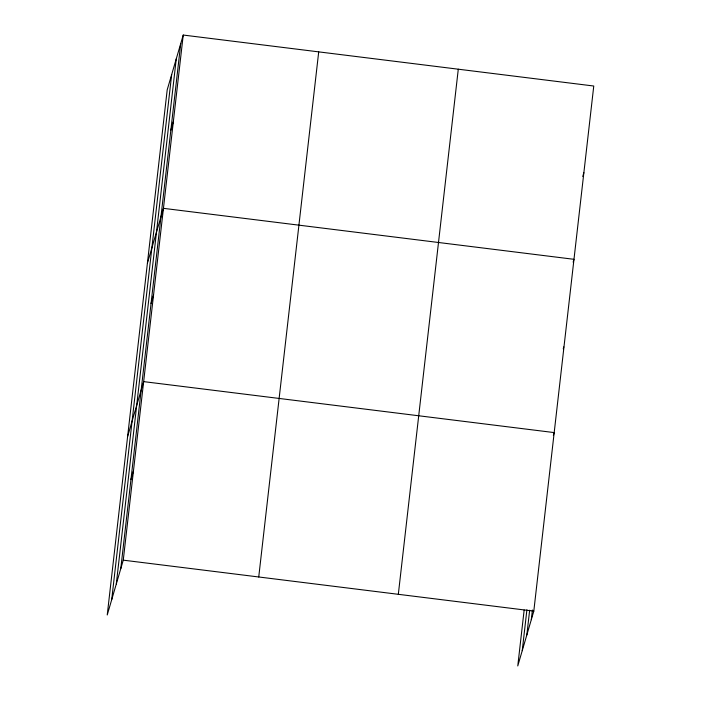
<?xml version="1.0" encoding="UTF-8"?>
<svg xmlns="http://www.w3.org/2000/svg" width="701" height="701" viewBox="0 0 701 701"><rect width="100%" height="100%" fill="white"/><g stroke="black" fill="none" stroke-linecap="round" stroke-linejoin="round"><path stroke-width="1.05" d="M111.696 599.714L171.666 74.604M116.296 583.977L176.266 58.875M120.765 568.713L180.727 43.602M183.233 35.05L167.197 89.868L107.235 614.979L123.262 560.16L183.233 35.05L593.765 86.021L533.803 611.132L517.767 665.95L524.155 610.019M258.739 576.976L318.71 51.874M398.326 594.308L458.288 69.197M522.236 650.677L526.907 609.809M526.837 634.948L529.658 610.212M531.305 619.684L532.409 610.001M170.834 130.246L173.331 121.694M147.412 263.155L163.438 208.337L573.979 259.309L573.146 262.156M151.048 303.533L153.545 294.981M127.617 436.443L143.652 381.624L554.193 432.587L553.361 435.444M130.956 479.44L133.462 470.888M582.759 176.468L583.872 172.665M563.253 348.8L563.806 346.899M123.262 560.16L533.803 611.132"/></g></svg>
